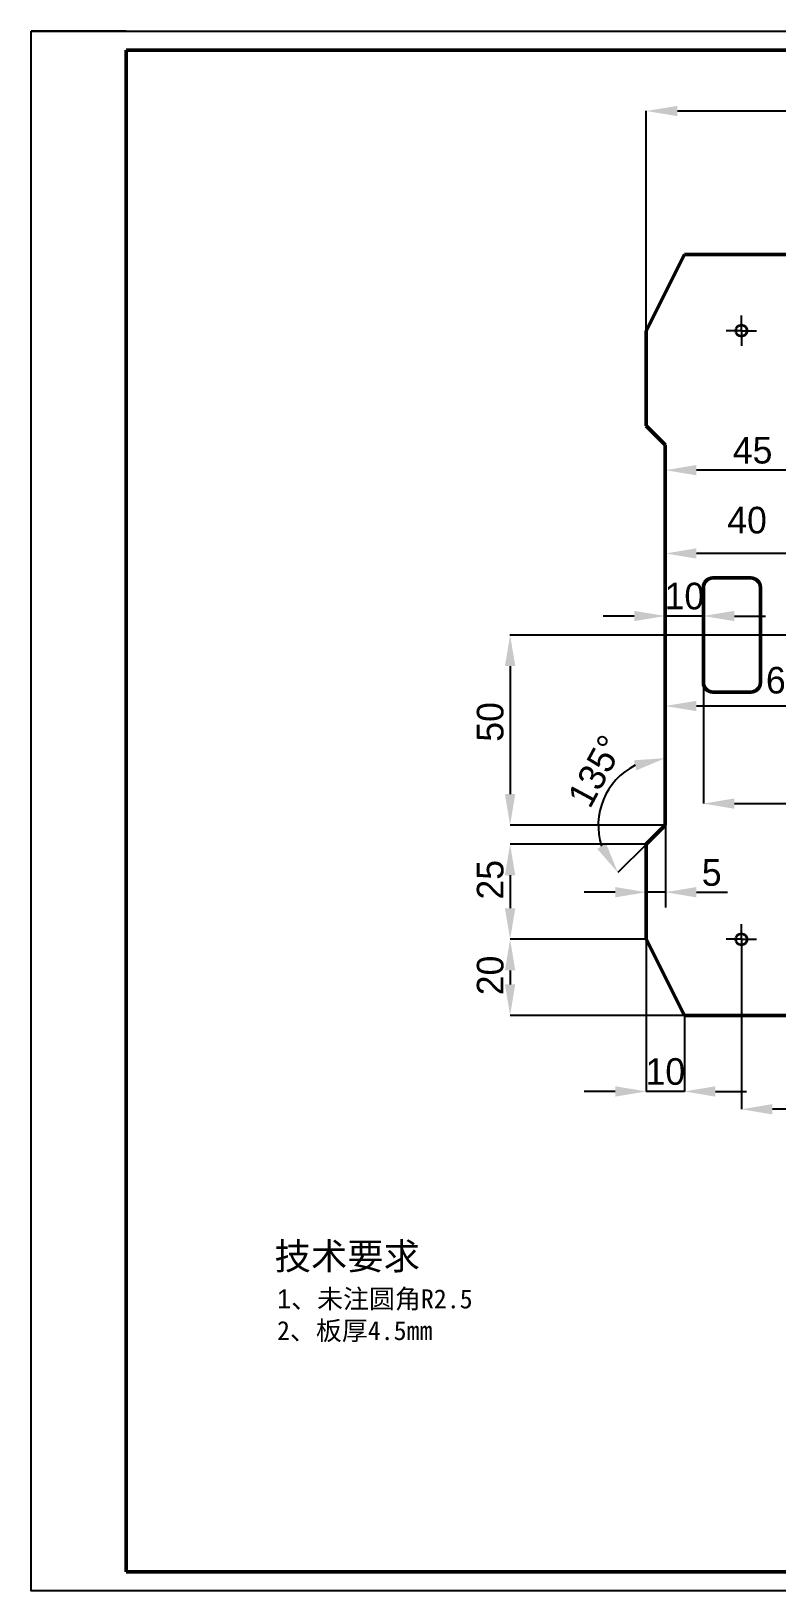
# Model space of a CAD drawing. Header units: millimetres. Extents: x 25 to 594, y 0 to 415.
# Drawn here: x 25 to 221, y 5 to 415 of the extents above; entities that cross this region are included whole.
import ezdxf

# ---------------------------------------------------------------- set-up
doc = ezdxf.new("R2010")
doc.units = ezdxf.units.MM
doc.header["$LTSCALE"] = 2
doc.header["$PDSIZE"] = -1
doc.linetypes.add('CENTERX2', pattern=[20.32, 12.7, -2.54, 2.54, -2.54])
doc.layers.add('图框', color=7, linetype='Continuous')
doc.layers.add('明细栏文字', color=7, linetype='Continuous')
doc.layers.add('标注层', color=7, linetype='Continuous', lineweight=25)
doc.layers.add('粗实线层', color=7, linetype='Continuous', lineweight=50)
doc.styles.add('SLDTEXTSTYLE2', font='')
doc.styles.get("Standard").update_dxf_attribs({"font": ''})
doc.styles.get('SLDTEXTSTYLE2').set_extended_font_data('汉仪长仿宋体')
doc.styles.get('Standard').set_extended_font_data('汉仪长仿宋体')
doc.dimstyles.new('ISO-25', dxfattribs={"dimtxt": 2.5, "dimasz": 2.5, "dimexe": 1.25, "dimexo": 0.625, "dimtad": 1, "dimtxsty": 'Standard', "dimcen": 2.5, "dimadec": 0, "dimazin": 0, "dimtfac": 1, "dimtmove": 0, "dimatfit": 3, "dimfxl": 1, "dimarcsym": 0})
doc.dimstyles.new('SLDDIMSTYLE0', dxfattribs={"dimtxt": 7, "dimasz": 8.16, "dimexe": 0, "dimexo": 0.0625, "dimgap": 1.75, "dimtad": 2, "dimrnd": 1e-09, "dimzin": 12, "dimdsep": 46, "dimtxsty": 'SLDTEXTSTYLE2', "dimsah": 1, "dimcen": 0.09, "dimadec": 0, "dimazin": 3, "dimtfac": 1, "dimtofl": 0, "dimtmove": 0, "dimatfit": 3, "dimfxl": 1, "dimfrac": 2, "dimtolj": 1, "dimtzin": 12, "dimarcsym": 0})
doc.dimstyles.new('SLDDIMSTYLE1', dxfattribs={"dimtxt": 7, "dimasz": 8.16, "dimexe": 0, "dimexo": 0.0625, "dimgap": 1.75, "dimtad": 2, "dimrnd": 1e-09, "dimzin": 12, "dimdsep": 46, "dimtxsty": 'SLDTEXTSTYLE2', "dimsah": 1, "dimcen": 0.09, "dimadec": 0, "dimazin": 3, "dimtfac": 1, "dimtmove": 0, "dimatfit": 0, "dimfxl": 1, "dimfrac": 2, "dimtolj": 1, "dimtzin": 12, "dimarcsym": 0})
doc.dimstyles.new('SLDDIMSTYLE2', dxfattribs={"dimtxt": 7, "dimasz": 8.16, "dimexe": 0, "dimexo": 0.0625, "dimgap": 1.75, "dimtad": 2, "dimdec": 4, "dimlfac": 2, "dimzin": 12, "dimdsep": 46, "dimtxsty": 'SLDTEXTSTYLE2', "dimsah": 1, "dimcen": 0.09, "dimazin": 3, "dimtfac": 1, "dimtofl": 0, "dimtmove": 0, "dimatfit": 3, "dimfxl": 1, "dimfrac": 2, "dimtolj": 1, "dimtzin": 12, "dimarcsym": 0})

# ---------------------------------------------------------------- blocks, each defined once
blk = doc.blocks.new('_D_1')
at = {"layer": 'Defpoints', "color": 0, "transparency": 16777216}
for p in [(436.71, 394.02), (186.71, 336.27), (436.71, 286.27)]:
    blk.add_point(p, dxfattribs=at)
at = {"layer": '标注层', "color": 0, "lineweight": -2, "transparency": 16777216}
for p, q in [((186.71, 336.33), (186.71, 394.02)), ((194.87, 394.02), (428.55, 394.02)), ((436.71, 286.33), (436.71, 394.02))]:
    blk.add_line(p, q, dxfattribs=at)
at = {"layer": '标注层', "color": 0, "transparency": 16777216}
for points in [[(194.87, 395.38), (194.87, 392.66), (186.71, 394.02)], [(428.55, 395.38), (428.55, 392.66), (436.71, 394.02)]]:
    blk.add_solid(points, dxfattribs=at)
at = {"layer": '标注层', "color": 0, "transparency": 16777216, "insert": (312.47, 402.77), "char_height": 7, "attachment_point": 2, "style": 'SLDTEXTSTYLE2'}
blk.add_mtext('\\A1;250', dxfattribs=at)
blk = doc.blocks.new('_D_2')
at = {"layer": 'Defpoints', "color": 0, "transparency": 16777216}
for p in [(186.71, 176.27), (150.9, 156.27), (196.71, 156.27)]:
    blk.add_point(p, dxfattribs=at)
at = {"layer": '标注层', "color": 0, "lineweight": -2, "transparency": 16777216}
for p, q in [((186.64, 176.27), (150.9, 176.27)), ((150.9, 168.11), (150.9, 164.43)), ((196.64, 156.27), (150.9, 156.27))]:
    blk.add_line(p, q, dxfattribs=at)
at = {"layer": '标注层', "color": 0, "transparency": 16777216}
for points in [[(149.54, 168.11), (152.26, 168.11), (150.9, 176.27)], [(149.54, 164.43), (152.26, 164.43), (150.9, 156.27)]]:
    blk.add_solid(points, dxfattribs=at)
at = {"layer": '标注层', "color": 0, "transparency": 16777216, "insert": (142.15, 166.77), "char_height": 7, "attachment_point": 2, "rotation": 90, "style": 'SLDTEXTSTYLE2'}
blk.add_mtext('\\A1;20', dxfattribs=at)
blk = doc.blocks.new('_D_3')
at = {"layer": 'Defpoints', "color": 0, "transparency": 16777216}
for p in [(186.71, 176.27), (196.71, 156.27), (186.71, 136.27)]:
    blk.add_point(p, dxfattribs=at)
at = {"layer": '标注层', "color": 0, "lineweight": -2, "transparency": 16777216}
for p, q in [((186.71, 176.21), (186.71, 136.27)), ((196.71, 156.21), (196.71, 136.27)), ((178.55, 136.27), (170.39, 136.27)), ((196.71, 136.27), (186.71, 136.27)), ((204.87, 136.27), (213.03, 136.27))]:
    blk.add_line(p, q, dxfattribs=at)
at = {"layer": '标注层', "color": 0, "transparency": 16777216}
for points in [[(178.55, 137.63), (178.55, 134.91), (186.71, 136.27)], [(204.87, 137.63), (204.87, 134.91), (196.71, 136.27)]]:
    blk.add_solid(points, dxfattribs=at)
at = {"layer": '标注层', "color": 0, "transparency": 16777216, "insert": (191.71, 145.02), "char_height": 7, "attachment_point": 2, "style": 'SLDTEXTSTYLE2'}
blk.add_mtext('\\A1;10', dxfattribs=at)
blk = doc.blocks.new('_D_4')
at = {"layer": 'Defpoints', "color": 0, "transparency": 16777216}
for p in [(186.71, 201.27), (150.9, 176.27), (186.71, 176.27)]:
    blk.add_point(p, dxfattribs=at)
at = {"layer": '标注层', "color": 0, "lineweight": -2, "transparency": 16777216}
for p, q in [((186.64, 201.27), (150.9, 201.27)), ((150.9, 193.11), (150.9, 184.43)), ((186.64, 176.27), (150.9, 176.27))]:
    blk.add_line(p, q, dxfattribs=at)
at = {"layer": '标注层', "color": 0, "transparency": 16777216}
for points in [[(149.54, 193.11), (152.26, 193.11), (150.9, 201.27)], [(149.54, 184.43), (152.26, 184.43), (150.9, 176.27)]]:
    blk.add_solid(points, dxfattribs=at)
at = {"layer": '标注层', "color": 0, "transparency": 16777216, "insert": (142.15, 191.92), "char_height": 7, "attachment_point": 2, "rotation": 90, "style": 'SLDTEXTSTYLE2'}
blk.add_mtext('\\A1;25', dxfattribs=at)
blk = doc.blocks.new('_D_5')
at = {"layer": 'Defpoints', "color": 0, "transparency": 16777216}
for p in [(191.71, 306.27), (174.08, 206.27), (191.71, 206.27), (191.71, 206.27), (186.71, 201.27)]:
    blk.add_point(p, dxfattribs=at)
at = {"layer": '标注层', "color": 0, "lineweight": -2, "transparency": 16777216}
blk.add_line((186.66, 201.23), (179.24, 193.81), dxfattribs=at)
blk.add_arc((191.71, 206.27), 17.63, 116.7691, 198.2309, dxfattribs=at)
at = {"layer": '标注层', "color": 0, "transparency": 16777216}
for points in [[(183.45, 223.33), (184.08, 220.68), (191.71, 223.9)], [(176.12, 201.47), (173.81, 200.04), (179.24, 193.81)]]:
    blk.add_solid(points, dxfattribs=at)
at = {"layer": '标注层', "color": 0, "transparency": 16777216, "insert": (165.72, 213.66), "char_height": 7, "attachment_point": 1, "rotation": 61.653, "style": 'SLDTEXTSTYLE2'}
blk.add_mtext('\\A1;135°', dxfattribs=at)
blk = doc.blocks.new('_D_6')
at = {"layer": 'Defpoints', "color": 0, "transparency": 16777216}
for p in [(150.93, 256.27), (150.9, 206.27), (191.71, 206.27)]:
    blk.add_point(p, dxfattribs=at)
at = {"layer": '标注层', "color": 0, "lineweight": -2, "transparency": 16777216}
for p, q in [((150.87, 256.27), (150.9, 256.27)), ((150.9, 248.11), (150.9, 214.43)), ((191.64, 206.27), (150.9, 206.27))]:
    blk.add_line(p, q, dxfattribs=at)
at = {"layer": '标注层', "color": 0, "transparency": 16777216}
for points in [[(149.54, 248.11), (152.26, 248.11), (150.9, 256.27)], [(149.54, 214.43), (152.26, 214.43), (150.9, 206.27)]]:
    blk.add_solid(points, dxfattribs=at)
at = {"layer": '标注层', "color": 0, "transparency": 16777216, "insert": (142.15, 233.42), "char_height": 7, "attachment_point": 2, "rotation": 90, "style": 'SLDTEXTSTYLE2'}
blk.add_mtext('\\A1;50', dxfattribs=at)
blk = doc.blocks.new('_D_19')
at = {"layer": 'Defpoints', "color": 0, "transparency": 16777216}
for p in [(211.71, 172.27), (424.51, 172.27), (211.71, 131.59)]:
    blk.add_point(p, dxfattribs=at)
at = {"layer": '标注层', "color": 0, "lineweight": -2, "transparency": 16777216}
for p, q in [((211.71, 172.21), (211.71, 131.59)), ((424.51, 172.21), (424.51, 131.59)), ((416.35, 131.59), (219.87, 131.59))]:
    blk.add_line(p, q, dxfattribs=at)
at = {"layer": '标注层', "color": 0, "transparency": 16777216}
for points in [[(219.87, 132.95), (219.87, 130.23), (211.71, 131.59)], [(416.35, 132.95), (416.35, 130.23), (424.51, 131.59)]]:
    blk.add_solid(points, dxfattribs=at)
at = {"layer": '标注层', "color": 0, "transparency": 16777216, "insert": (320.32, 140.46), "char_height": 7, "attachment_point": 2, "style": 'SLDTEXTSTYLE2'}
blk.add_mtext('\\A1;212.80', dxfattribs=at)
blk = doc.blocks.new('_D_24')
at = {"layer": 'Defpoints', "color": 0, "transparency": 16777216}
for p in [(191.71, 306.27), (191.71, 277.7), (231.58, 260.27)]:
    blk.add_point(p, dxfattribs=at)
at = {"layer": '标注层', "color": 0, "lineweight": -2, "transparency": 16777216}
for p, q in [((191.71, 306.21), (191.71, 277.7)), ((223.42, 277.7), (199.87, 277.7)), ((231.58, 260.33), (231.58, 277.7))]:
    blk.add_line(p, q, dxfattribs=at)
at = {"layer": '标注层', "color": 0, "transparency": 16777216}
for points in [[(199.87, 279.06), (199.87, 276.34), (191.71, 277.7)], [(223.42, 279.06), (223.42, 276.34), (231.58, 277.7)]]:
    blk.add_solid(points, dxfattribs=at)
at = {"layer": '标注层', "color": 0, "transparency": 16777216, "insert": (213.19, 289.97), "char_height": 7, "attachment_point": 2, "style": 'SLDTEXTSTYLE2'}
blk.add_mtext('\\A1;40', dxfattribs=at)
blk = doc.blocks.new('_D_26')
at = {"layer": 'Defpoints', "color": 0, "transparency": 16777216}
for p in [(150.93, 256.27), (289.03, 256.27), (256.19, 235.66)]:
    blk.add_point(p, dxfattribs=at)
at = {"layer": '标注层', "color": 0, "lineweight": -2, "transparency": 16777216}
for p, q in [((150.99, 256.27), (289.03, 256.27)), ((289.03, 243.82), (289.03, 248.11)), ((256.25, 235.66), (289.03, 235.66))]:
    blk.add_line(p, q, dxfattribs=at)
at = {"layer": '标注层', "color": 0, "transparency": 16777216}
for points in [[(287.67, 248.11), (290.39, 248.11), (289.03, 256.27)], [(287.67, 243.82), (290.39, 243.82), (289.03, 235.66)]]:
    blk.add_solid(points, dxfattribs=at)
at = {"layer": '标注层', "color": 0, "transparency": 16777216, "insert": (280.15, 246.55), "char_height": 7, "attachment_point": 2, "rotation": 90, "style": 'SLDTEXTSTYLE2'}
blk.add_mtext('\\A1;20.61', dxfattribs=at)
blk = doc.blocks.new('_D_27')
at = {"layer": 'Defpoints', "color": 0, "transparency": 16777216}
for p in [(252.19, 239.66), (191.71, 237.6), (191.71, 206.27)]:
    blk.add_point(p, dxfattribs=at)
at = {"layer": '标注层', "color": 0, "lineweight": -2, "transparency": 16777216}
for p, q in [((252.19, 239.6), (252.19, 237.6)), ((191.71, 206.33), (191.71, 237.6)), ((244.03, 237.6), (199.87, 237.6))]:
    blk.add_line(p, q, dxfattribs=at)
at = {"layer": '标注层', "color": 0, "transparency": 16777216}
for points in [[(199.87, 238.96), (199.87, 236.24), (191.71, 237.6)], [(244.03, 238.96), (244.03, 236.24), (252.19, 237.6)]]:
    blk.add_solid(points, dxfattribs=at)
at = {"layer": '标注层', "color": 0, "transparency": 16777216, "insert": (229.86, 247.89), "char_height": 7, "width": 16.4671, "attachment_point": 2, "style": 'SLDTEXTSTYLE2'}
blk.add_mtext('\\A1;60.40', dxfattribs=at)
blk = doc.blocks.new('_D_28')
at = {"layer": 'Defpoints', "color": 0, "transparency": 16777216}
for p in [(191.71, 306.27), (191.71, 299.6), (236.71, 293.77)]:
    blk.add_point(p, dxfattribs=at)
at = {"layer": '标注层', "color": 0, "lineweight": -2, "transparency": 16777216}
for p, q in [((191.71, 306.21), (191.71, 299.6)), ((228.55, 299.6), (199.87, 299.6)), ((236.71, 293.83), (236.71, 299.6))]:
    blk.add_line(p, q, dxfattribs=at)
at = {"layer": '标注层', "color": 0, "transparency": 16777216}
for points in [[(199.87, 300.96), (199.87, 298.24), (191.71, 299.6)], [(228.55, 300.96), (228.55, 298.24), (236.71, 299.6)]]:
    blk.add_solid(points, dxfattribs=at)
at = {"layer": '标注层', "color": 0, "transparency": 16777216, "insert": (214.65, 308.35), "char_height": 7, "attachment_point": 2, "style": 'SLDTEXTSTYLE2'}
blk.add_mtext('\\A1;45', dxfattribs=at)
blk = doc.blocks.new('_D_29')
at = {"layer": 'Defpoints', "color": 0, "transparency": 16777216}
for p in [(196.71, 356.27), (264.21, 296.27), (268.97, 296.27)]:
    blk.add_point(p, dxfattribs=at)
at = {"layer": '标注层', "color": 0, "lineweight": -2, "transparency": 16777216}
for p, q in [((196.77, 356.27), (268.97, 356.27)), ((268.97, 348.11), (268.97, 304.43)), ((264.27, 296.27), (268.97, 296.27))]:
    blk.add_line(p, q, dxfattribs=at)
at = {"layer": '标注层', "color": 0, "transparency": 16777216}
for points in [[(267.61, 348.11), (270.33, 348.11), (268.97, 356.27)], [(267.61, 304.43), (270.33, 304.43), (268.97, 296.27)]]:
    blk.add_solid(points, dxfattribs=at)
at = {"layer": '标注层', "color": 0, "transparency": 16777216, "insert": (260.22, 326.96), "char_height": 7, "attachment_point": 2, "rotation": 90, "style": 'SLDTEXTSTYLE2'}
blk.add_mtext('\\A1;60', dxfattribs=at)
blk = doc.blocks.new('_D_30')
at = {"layer": 'Defpoints', "color": 0, "transparency": 16777216}
for p in [(264.21, 296.27), (150.93, 256.27), (304.93, 256.27)]:
    blk.add_point(p, dxfattribs=at)
at = {"layer": '标注层', "color": 0, "lineweight": -2, "transparency": 16777216}
for p, q in [((264.27, 296.27), (304.93, 296.27)), ((304.93, 288.11), (304.93, 264.43)), ((150.99, 256.27), (304.93, 256.27))]:
    blk.add_line(p, q, dxfattribs=at)
at = {"layer": '标注层', "color": 0, "transparency": 16777216}
for points in [[(303.57, 288.11), (306.29, 288.11), (304.93, 296.27)], [(303.57, 264.43), (306.29, 264.43), (304.93, 256.27)]]:
    blk.add_solid(points, dxfattribs=at)
at = {"layer": '标注层', "color": 0, "transparency": 16777216, "insert": (296.18, 277.14), "char_height": 7, "attachment_point": 2, "rotation": 90, "style": 'SLDTEXTSTYLE2'}
blk.add_mtext('\\A1;40', dxfattribs=at)
blk = doc.blocks.new('_D_31')
at = {"layer": 'Defpoints', "color": 0, "transparency": 16777216}
for p in [(191.71, 306.27), (201.71, 268.77), (191.71, 261.26)]:
    blk.add_point(p, dxfattribs=at)
at = {"layer": '标注层', "color": 0, "lineweight": -2, "transparency": 16777216}
for p, q in [((191.71, 306.21), (191.71, 261.26)), ((201.71, 268.71), (201.71, 261.26)), ((183.55, 261.26), (175.39, 261.26)), ((201.71, 261.26), (191.71, 261.26)), ((209.87, 261.26), (218.03, 261.26))]:
    blk.add_line(p, q, dxfattribs=at)
at = {"layer": '标注层', "color": 0, "transparency": 16777216}
for points in [[(183.55, 262.62), (183.55, 259.9), (191.71, 261.26)], [(209.87, 262.62), (209.87, 259.9), (201.71, 261.26)]]:
    blk.add_solid(points, dxfattribs=at)
at = {"layer": '标注层', "color": 0, "transparency": 16777216, "insert": (196.71, 270.01), "char_height": 7, "attachment_point": 2, "style": 'SLDTEXTSTYLE2'}
blk.add_mtext('\\A1;10', dxfattribs=at)
blk = doc.blocks.new('_D_32')
at = {"layer": 'Defpoints', "color": 0, "transparency": 16777216}
for p in [(201.71, 243.77), (311.71, 243.77), (311.71, 211.94)]:
    blk.add_point(p, dxfattribs=at)
at = {"layer": '标注层', "color": 0, "lineweight": -2, "transparency": 16777216}
for p, q in [((201.71, 243.71), (201.71, 211.94)), ((311.71, 243.71), (311.71, 211.94)), ((209.87, 211.94), (303.55, 211.94))]:
    blk.add_line(p, q, dxfattribs=at)
at = {"layer": '标注层', "color": 0, "transparency": 16777216}
for points in [[(209.87, 213.3), (209.87, 210.58), (201.71, 211.94)], [(303.55, 213.3), (303.55, 210.58), (311.71, 211.94)]]:
    blk.add_solid(points, dxfattribs=at)
at = {"layer": '标注层', "color": 0, "transparency": 16777216, "insert": (278.8, 220.69), "char_height": 7, "attachment_point": 2, "style": 'SLDTEXTSTYLE2'}
blk.add_mtext('\\A1;110', dxfattribs=at)
blk = doc.blocks.new('SW_CENTERMARKSYMBOL_0')
at = {"layer": '图框', "color": 0}
for p, q in [((-2.5, 0), (-4, 0)), ((0, 0), (-2.5, 0)), ((0, 2.5), (0, 4)), ((0, 0), (0, 2.5)), ((0, 0), (2.5, 0)), ((0, 0), (0, -2.5)), ((2.5, 0), (4, 0)), ((0, -2.5), (0, -4))]:
    blk.add_line(p, q, dxfattribs=at)
blk = doc.blocks.new('SW_CENTERMARKSYMBOL_1')
at = {"layer": '图框', "color": 0}
for p, q in [((-2.5, 0), (-4, 0)), ((0, 0), (-2.5, 0)), ((0, 2.5), (0, 4)), ((0, 0), (0, 2.5)), ((0, 0), (2.5, 0)), ((0, 0), (0, -2.5)), ((2.5, 0), (4, 0)), ((0, -2.5), (0, -4))]:
    blk.add_line(p, q, dxfattribs=at)
blk = doc.blocks.new('*D47')
at = {"color": 0, "lineweight": -2, "transparency": 16777216}
for p, q in [((191.71, 206.27), (191.71, 184.65)), ((186.71, 201.27), (186.71, 184.65)), ((178.55, 188.65), (170.39, 188.65)), ((191.71, 188.65), (186.71, 188.65)), ((199.87, 188.65), (208.03, 188.65))]:
    blk.add_line(p, q, dxfattribs=at)
at = {"color": 0, "transparency": 16777216}
for points in [[(178.55, 190.01), (178.55, 187.29), (186.71, 188.65)], [(199.87, 190.01), (199.87, 187.29), (191.71, 188.65)]]:
    blk.add_solid(points, dxfattribs=at)
at = {"layer": 'Defpoints', "color": 0, "transparency": 16777216}
for p in [(191.71, 206.27), (186.71, 201.27), (186.71, 188.65)]:
    blk.add_point(p, dxfattribs=at)
at = {"color": 0, "transparency": 16777216, "insert": (203.9, 193.79), "char_height": 7, "attachment_point": 5}
blk.add_mtext('5', dxfattribs=at)

msp = doc.modelspace()

# ---------------------------------------------------------------- linework, layer by layer
msp.add_line((50, 415), (25, 415))
msp.add_lwpolyline([(25, 415), (589, 415), (589, 5), (25, 5)], close=True)
at = {"color": 7, "linetype": 'Continuous', "lineweight": 35}
for centre in [(211.706424, 336.270691), (211.706424, 176.270691)]:
    msp.add_circle(centre, 1.5, dxfattribs=at)
at = {"layer": '图框', "linetype": 'CENTERX2', "lineweight": 18}
msp.add_line((150.928509, 256.270691), (476.73196, 256.270691), dxfattribs=at)
at = {"layer": '粗实线层'}
for p, q in [((50, 10), (50, 410)), ((50, 410), (584, 410)), ((186.706424, 336.270689), (196.706422, 356.270693)), ((396.706425, 356.270693), (196.706422, 356.270693)), ((186.706424, 336.270689), (186.706424, 311.270691)), ((191.706427, 306.270692), (186.706424, 311.270691)), ((191.706427, 206.27069), (191.706427, 306.270692)), ((191.706427, 206.27069), (186.706424, 201.270691)), ((186.706424, 201.270691), (186.706424, 176.270693)), ((186.706424, 176.270693), (196.706422, 156.27069)), ((196.706422, 156.27069), (396.706425, 156.27069)), ((50, 10), (584, 10))]:
    msp.add_line(p, q, dxfattribs=at)
at = {"layer": '粗实线层', "color": 7, "linetype": 'Continuous'}
for p, q in [((214.206427, 271.270691), (204.206422, 271.270691)), ((201.706424, 268.770691), (201.706424, 243.770691)), ((216.706425, 243.770691), (216.706425, 268.770691)), ((204.206422, 241.270691), (214.206427, 241.270691))]:
    msp.add_line(p, q, dxfattribs=at)
for centre, start, end in [((204.206424, 268.770691), 90, 180), ((214.206424, 268.770691), 0, 90), ((204.206424, 243.770691), 180, 270), ((214.206424, 243.770691), 270, 0)]:
    msp.add_arc(centre, 2.5, start, end, dxfattribs=at)

# ---------------------------------------------------------------- block references
at = {"layer": '图框'}
for name, p in [('SW_CENTERMARKSYMBOL_1', (211.706424, 336.270691)), ('SW_CENTERMARKSYMBOL_0', (211.706424, 176.270691))]:
    msp.add_blockref(name, p, dxfattribs=at)

# ---------------------------------------------------------------- texts
at = {"layer": '明细栏文字', "attachment_point": 1}
for s, width, insert, char_height in [('{\\fSimSun|b0|i0|c134|p2;技术要求}', 50.68849628, (88.999537, 96.453541), 7), ('1{\\fSimSun|b0|i0|c134|p2;、未注圆角R2.5\\P2、板厚4.5mm}', 97.24162938, (89.622704, 84.247406), 5)]:
    msp.add_mtext_dynamic_manual_height_columns(s, width=width, gutter_width=12.5, heights=[0], dxfattribs=dict(at, insert=insert, char_height=char_height))

# ---------------------------------------------------------------- dimensions: what is measured, and where the dimension line sits
dim = msp.add_linear_dim(base=(186.706424, 188.650225), p1=(191.706427, 206.27069), p2=(186.706424, 201.270691), text='5', dimstyle='ISO-25', override={"dimtxt": 7, "dimasz": 8.16, "dimexe": 4, "dimexo": 0, "dimgap": 3.048, "dimtih": 1, "dimtoh": 1, "dimzin": 0, "dimadec": 2, "dimtmove": 2, "dimtzin": 0})
dim.commit()
dim.dimension.update_dxf_attribs({"geometry": '*D47', "text_midpoint": (203.897939, 193.792186), "dimtype": 160})
at = {"layer": '标注层'}
dim = msp.add_linear_dim(base=(436.706424, 394.021958), p1=(186.706424, 336.270691), p2=(436.706424, 286.270691), dimstyle='SLDDIMSTYLE0', dxfattribs=at)
dim.commit()
dim.dimension.update_dxf_attribs({"geometry": '_D_1', "text_midpoint": (312.465967, 394.021958), "dimtype": 160})
for base, p1, p2, dimstyle, picture, middle in [((268.972405, 296.270691), (196.706424, 356.270691), (264.206424, 296.270691), 'SLDDIMSTYLE0', '_D_29', (268.972405, 326.964785)), ((304.930658, 256.270691), (264.206424, 296.270691), (150.928509, 256.270691), 'SLDDIMSTYLE0', '_D_30', (304.930658, 277.13947)), ((289.030678, 256.270691), (256.188177, 235.66453), (150.928509, 256.270691), 'SLDDIMSTYLE1', '_D_26', (289.030678, 246.5523))]:
    dim = msp.add_linear_dim(base=base, p1=p1, p2=p2, angle=90, dimstyle=dimstyle, override={"dimtad": 3}, dxfattribs=at)
    dim.commit()
    dim.dimension.update_dxf_attribs({"geometry": picture, "text_midpoint": middle, "dimtype": 160})
for base, p1, p2, dimstyle, picture, middle in [((191.706424, 299.596748), (236.706424, 293.770691), (191.706424, 306.270691), 'SLDDIMSTYLE0', '_D_28', (214.651682, 299.596748)), ((191.706424, 261.258036), (201.706424, 268.770691), (191.706424, 306.270691), 'SLDDIMSTYLE1', '_D_31', (196.706424, 261.258036)), ((311.706424, 211.935085), (201.706424, 243.770691), (311.706424, 243.770691), 'SLDDIMSTYLE0', '_D_32', (278.79945, 211.935085)), ((186.706424, 136.270691), (196.706424, 156.270691), (186.706424, 176.270691), 'SLDDIMSTYLE1', '_D_3', (191.706424, 136.270691))]:
    dim = msp.add_linear_dim(base=base, p1=p1, p2=p2, dimstyle=dimstyle, override={"dimtad": 3}, dxfattribs=at)
    dim.commit()
    dim.dimension.update_dxf_attribs({"geometry": picture, "text_midpoint": middle, "dimtype": 160})
dim = msp.add_angular_dim_2l(base=(174.081106, 206.270691), line1=((186.706424, 201.270691), (191.706424, 206.270691)), line2=((191.706424, 306.270691), (191.706424, 206.270691)), dimstyle='SLDDIMSTYLE2', dxfattribs=at)
dim.commit()
dim.dimension.update_dxf_attribs({"geometry": '_D_5', "text_midpoint": (176.194592, 214.639377), "dimtype": 162})
for base, p1, p2, text, override, picture, middle in [((191.706424, 277.702506), (231.582016, 260.270691), (191.706424, 306.270691), '40', {"dimtmove": 2}, '_D_24', (213.194944, 286.466368)), ((191.706424, 237.601743), (252.188177, 239.66453), (191.706424, 206.270691), '60.40', {"dimtad": 3, "dimtmove": 2}, '_D_27', (229.857391, 244.32889)), ((211.706424, 131.585032), (424.512804, 172.270691), (211.706424, 172.270691), '212.80', {"dimtad": 3}, '_D_19', (320.321773, 131.585032))]:
    dim = msp.add_linear_dim(base=base, p1=p1, p2=p2, text=text, dimstyle='SLDDIMSTYLE0', override=override, dxfattribs=at)
    dim.commit()
    dim.dimension.update_dxf_attribs({"geometry": picture, "text_midpoint": middle, "dimtype": 160})
for base, p1, p2, dimstyle, picture, middle in [((150.904296, 206.270691), (150.928509, 256.270691), (191.706424, 206.270691), 'SLDDIMSTYLE0', '_D_6', (150.904296, 233.417943)), ((150.904296, 176.270691), (186.706424, 201.270691), (186.706424, 176.270691), 'SLDDIMSTYLE1', '_D_4', (150.904296, 191.919768)), ((150.904296, 156.270691), (186.706424, 176.270691), (196.706424, 156.270691), 'SLDDIMSTYLE1', '_D_2', (150.904296, 166.774761))]:
    dim = msp.add_linear_dim(base=base, p1=p1, p2=p2, angle=90, dimstyle=dimstyle, dxfattribs=at)
    dim.commit()
    dim.dimension.update_dxf_attribs({"geometry": picture, "text_midpoint": middle, "dimtype": 160})

doc.saveas('drawing.dxf')
